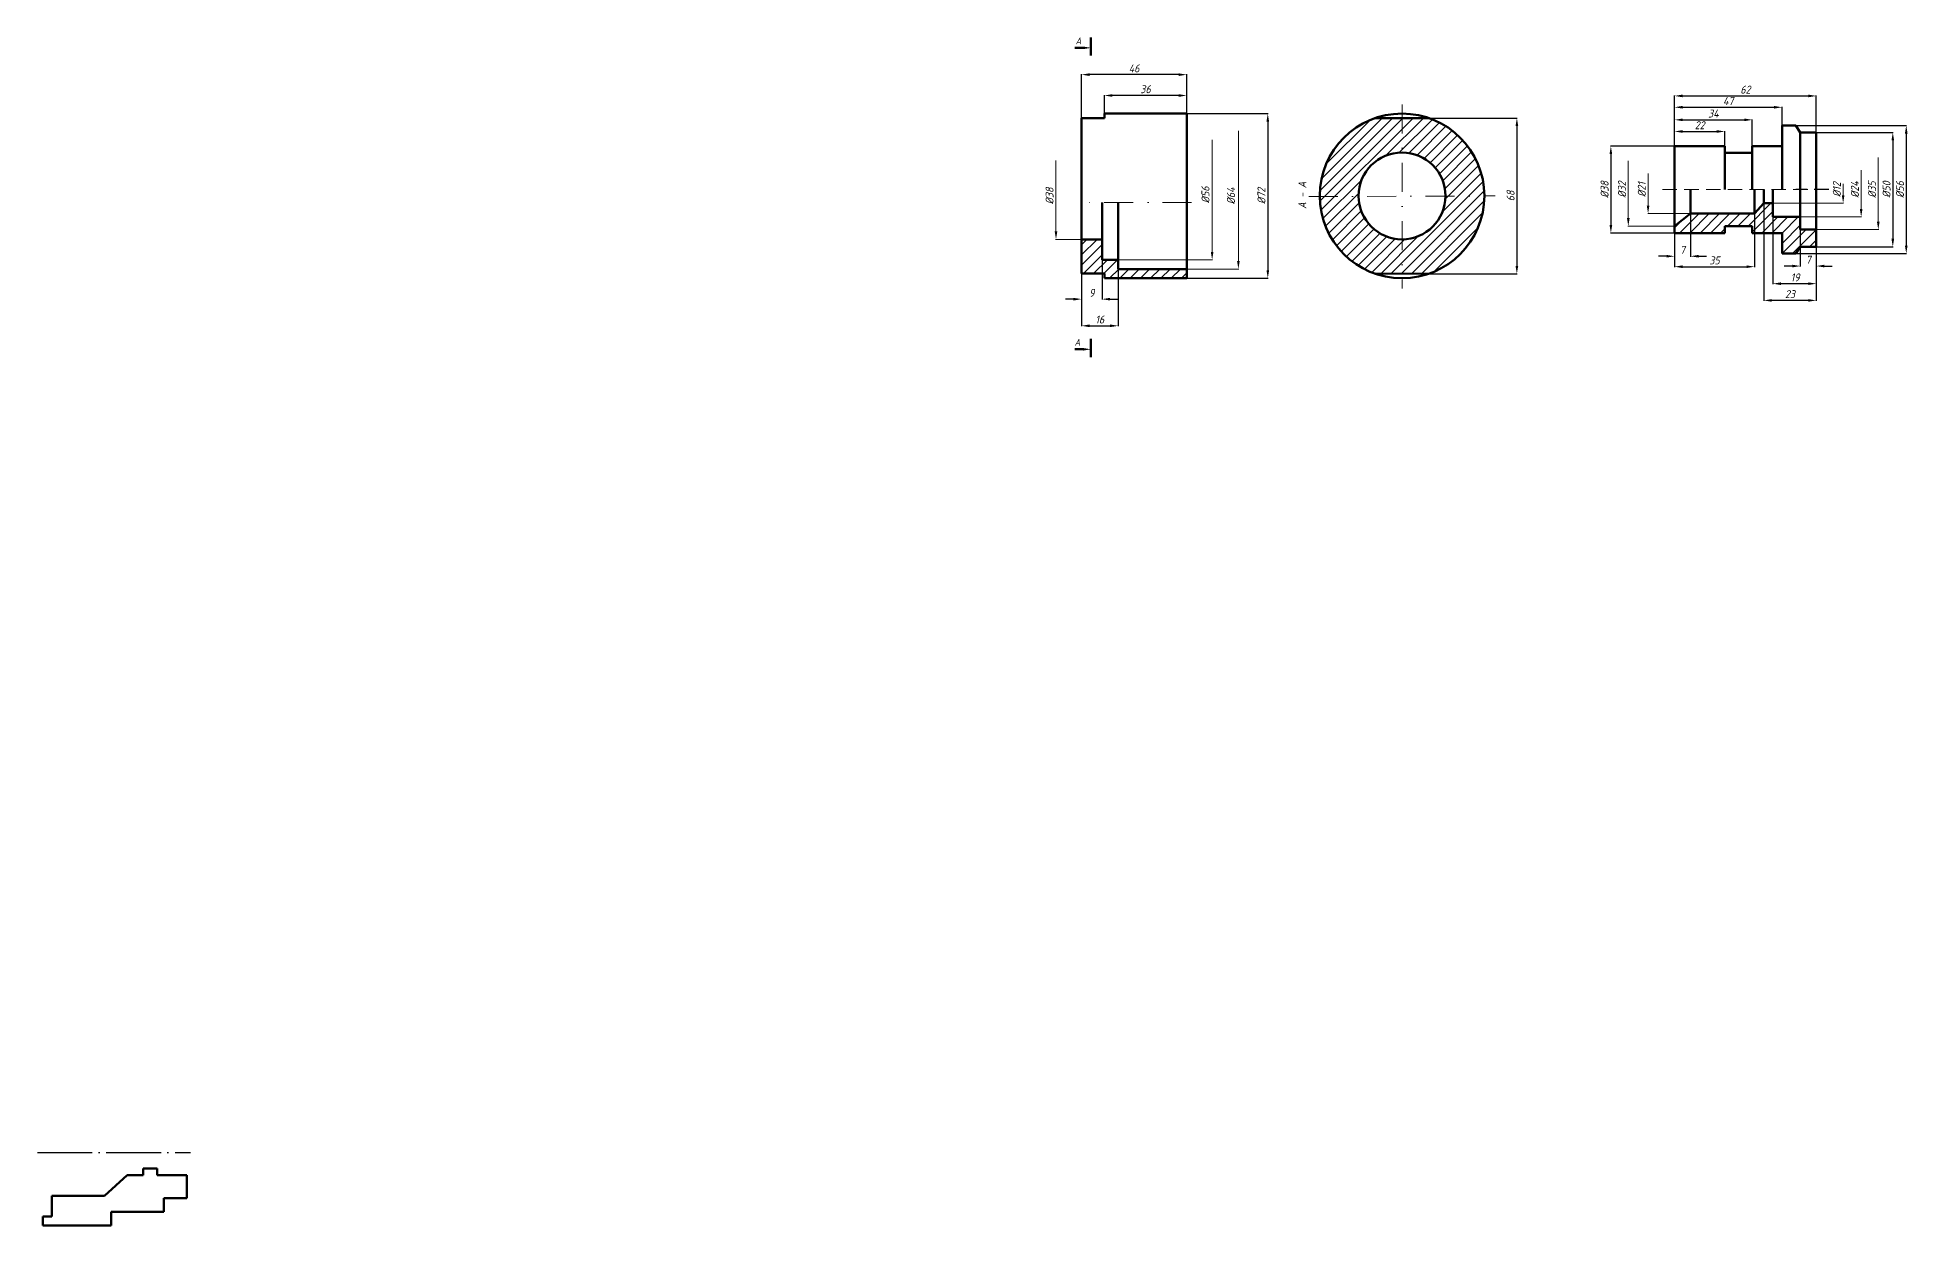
# Model space of a CAD drawing. Header units: millimetres. Extents: x 0 to 1653, y 0 to 1513.
# Drawn here: x 835 to 1653, y 685 to 1204 of the extents above; entities that cross this region are included whole.
import ezdxf

# ---------------------------------------------------------------- set-up
doc = ezdxf.new("R2010")
doc.units = ezdxf.units.MM
for name, pattern in [('ACAD_ISO04W100', [30, 24, -3, 0, -3]), ('штриховая2', [9.525, 6.35, -3.175]), ('штрихпунктирная', [25.4, 12.7, -6.35, 0, -6.35]), ('штрихпунктирная2', [12.7, 6.35, -3.175, 0, -3.175])]:
    doc.linetypes.add(name, pattern=pattern)
doc.styles.get("Standard").update_dxf_attribs({"font": 'isocpeui.ttf', "width": 0.9})
doc.dimstyles.get("Standard").update_dxf_attribs({"dimtxt": 3.5, "dimasz": 3.5, "dimexe": 0.18, "dimexo": 0.0625, "dimgap": 1, "dimtad": 1, "dimtoh": 1, "dimdec": 0, "dimzin": 0, "dimdsep": 46, "dimtxsty": 'Standard', "dimcen": 2.5, "dimadec": 0, "dimazin": 0, "dimtfac": 1, "dimtdec": 0, "dimtofl": 0, "dimtmove": 0, "dimatfit": 3, "dimfxl": 1, "dimtolj": 1, "dimtzin": 0, "dimarcsym": 0})

# ---------------------------------------------------------------- blocks, each defined once
blk = doc.blocks.new('*D30')
at = {"color": 0, "lineweight": -2, "transparency": 16777216}
for p, q in [((1550.85, 1156.75), (1550.85, 1163.27)), ((1554.35, 1163.09), (1569.35, 1163.09)), ((1572.85, 1156.75), (1572.85, 1163.27))]:
    blk.add_line(p, q, dxfattribs=at)
at = {"color": 0, "lineweight": 15, "transparency": 16777216}
for points in [[(1554.35, 1163.68), (1554.35, 1162.51), (1550.85, 1163.09)], [(1569.35, 1163.68), (1569.35, 1162.51), (1572.85, 1163.09)]]:
    blk.add_solid(points, dxfattribs=at)
at = {"layer": 'DEFPOINTS', "color": 0, "lineweight": 15, "transparency": 16777216}
for p in [(1572.85, 1163.09), (1550.85, 1156.69), (1572.85, 1156.69)]:
    blk.add_point(p, dxfattribs=at)
at = {"color": 0, "lineweight": 15, "transparency": 16777216, "insert": (1561.85, 1165.84), "char_height": 3.5, "attachment_point": 5}
blk.add_mtext('\\A1;22', dxfattribs=at)
blk = doc.blocks.new('*D31')
at = {"color": 0, "lineweight": -2, "transparency": 16777216}
for p, q in [((1550.85, 1156.75), (1550.85, 1168.37)), ((1554.35, 1168.19), (1581.35, 1168.19)), ((1584.85, 1153.75), (1584.85, 1168.37))]:
    blk.add_line(p, q, dxfattribs=at)
at = {"color": 0, "lineweight": 15, "transparency": 16777216}
for points in [[(1554.35, 1168.77), (1554.35, 1167.61), (1550.85, 1168.19)], [(1581.35, 1168.77), (1581.35, 1167.61), (1584.85, 1168.19)]]:
    blk.add_solid(points, dxfattribs=at)
at = {"layer": 'DEFPOINTS', "color": 0, "lineweight": 15, "transparency": 16777216}
for p in [(1584.85, 1168.19), (1550.85, 1156.69), (1584.85, 1153.69)]:
    blk.add_point(p, dxfattribs=at)
at = {"color": 0, "lineweight": 15, "transparency": 16777216, "insert": (1567.85, 1170.94), "char_height": 3.5, "attachment_point": 5}
blk.add_mtext('\\A1;34', dxfattribs=at)
blk = doc.blocks.new('*D32')
at = {"color": 0, "lineweight": -2, "transparency": 16777216}
for p, q in [((1550.85, 1156.75), (1550.85, 1173.87)), ((1554.35, 1173.69), (1594.35, 1173.69)), ((1597.85, 1156.75), (1597.85, 1173.87))]:
    blk.add_line(p, q, dxfattribs=at)
at = {"color": 0, "lineweight": 15, "transparency": 16777216}
for points in [[(1554.35, 1174.27), (1554.35, 1173.1), (1550.85, 1173.69)], [(1594.35, 1174.27), (1594.35, 1173.1), (1597.85, 1173.69)]]:
    blk.add_solid(points, dxfattribs=at)
at = {"layer": 'DEFPOINTS', "color": 0, "lineweight": 15, "transparency": 16777216}
for p in [(1597.85, 1173.69), (1550.85, 1156.69), (1597.85, 1156.69)]:
    blk.add_point(p, dxfattribs=at)
at = {"color": 0, "lineweight": 15, "transparency": 16777216, "insert": (1574.35, 1176.46), "char_height": 3.5, "attachment_point": 5}
blk.add_mtext('\\A1;47', dxfattribs=at)
blk = doc.blocks.new('*D33')
at = {"color": 0, "lineweight": -2, "transparency": 16777216}
for p, q in [((1550.85, 1156.75), (1550.85, 1178.83)), ((1554.35, 1178.65), (1609.35, 1178.65)), ((1612.85, 1162.75), (1612.85, 1178.83))]:
    blk.add_line(p, q, dxfattribs=at)
at = {"color": 0, "lineweight": 15, "transparency": 16777216}
for points in [[(1554.35, 1179.23), (1554.35, 1178.06), (1550.85, 1178.65)], [(1609.35, 1179.23), (1609.35, 1178.06), (1612.85, 1178.65)]]:
    blk.add_solid(points, dxfattribs=at)
at = {"layer": 'DEFPOINTS', "color": 0, "lineweight": 15, "transparency": 16777216}
for p in [(1612.85, 1178.65), (1612.85, 1162.69), (1550.85, 1156.69)]:
    blk.add_point(p, dxfattribs=at)
at = {"color": 0, "lineweight": 15, "transparency": 16777216, "insert": (1581.85, 1181.4), "char_height": 3.5, "attachment_point": 5}
blk.add_mtext('\\A1;62', dxfattribs=at)
blk = doc.blocks.new('*D34')
at = {"color": 0, "lineweight": -2, "transparency": 16777216}
for p, q in [((1550.79, 1156.69), (1522.84, 1156.69)), ((1523.02, 1153.19), (1523.02, 1122.19)), ((1550.79, 1118.69), (1522.84, 1118.69))]:
    blk.add_line(p, q, dxfattribs=at)
at = {"color": 0, "lineweight": 15, "transparency": 16777216}
for points in [[(1522.43, 1153.19), (1523.6, 1153.19), (1523.02, 1156.69)], [(1522.43, 1122.19), (1523.6, 1122.19), (1523.02, 1118.69)]]:
    blk.add_solid(points, dxfattribs=at)
at = {"layer": 'DEFPOINTS', "color": 0, "lineweight": 15, "transparency": 16777216}
for p in [(1550.85, 1156.69), (1523.02, 1118.69), (1550.85, 1118.69)]:
    blk.add_point(p, dxfattribs=at)
at = {"color": 0, "lineweight": 15, "transparency": 16777216, "insert": (1520.27, 1137.69), "char_height": 3.5, "attachment_point": 5, "rotation": 90}
blk.add_mtext('\\A1;%%C38', dxfattribs=at)
blk = doc.blocks.new('*D35')
at = {"color": 0, "lineweight": -2, "transparency": 16777216}
for p, q in [((1550.85, 1121.63), (1550.85, 1108.33)), ((1557.85, 1127.13), (1557.85, 1108.33)), ((1547.35, 1108.51), (1543.85, 1108.51)), ((1561.35, 1108.51), (1564.85, 1108.51))]:
    blk.add_line(p, q, dxfattribs=at)
at = {"color": 0, "lineweight": 15, "transparency": 16777216}
for points in [[(1547.35, 1109.1), (1547.35, 1107.93), (1550.85, 1108.51)], [(1561.35, 1109.1), (1561.35, 1107.93), (1557.85, 1108.51)]]:
    blk.add_solid(points, dxfattribs=at)
at = {"layer": 'DEFPOINTS', "color": 0, "lineweight": 15, "transparency": 16777216}
for p in [(1550.85, 1121.69), (1557.85, 1127.19), (1557.85, 1108.51)]:
    blk.add_point(p, dxfattribs=at)
at = {"color": 0, "lineweight": 15, "transparency": 16777216, "insert": (1554.35, 1111.28), "char_height": 3.5, "attachment_point": 5}
blk.add_mtext('\\A1;7', dxfattribs=at)
blk = doc.blocks.new('*D36')
at = {"color": 0, "lineweight": -2, "transparency": 16777216}
for p, q in [((1585.85, 1127.13), (1585.85, 1103.77)), ((1550.85, 1118.63), (1550.85, 1103.77)), ((1554.35, 1103.95), (1582.35, 1103.95))]:
    blk.add_line(p, q, dxfattribs=at)
at = {"color": 0, "lineweight": 15, "transparency": 16777216}
for points in [[(1554.35, 1104.54), (1554.35, 1103.37), (1550.85, 1103.95)], [(1582.35, 1104.54), (1582.35, 1103.37), (1585.85, 1103.95)]]:
    blk.add_solid(points, dxfattribs=at)
at = {"layer": 'DEFPOINTS', "color": 0, "lineweight": 15, "transparency": 16777216}
for p in [(1585.85, 1127.19), (1550.85, 1118.69), (1585.85, 1103.95)]:
    blk.add_point(p, dxfattribs=at)
at = {"color": 0, "lineweight": 15, "transparency": 16777216, "insert": (1568.35, 1106.7), "char_height": 3.5, "attachment_point": 5}
blk.add_mtext('\\A1;35', dxfattribs=at)
blk = doc.blocks.new('*D37')
at = {"color": 0, "lineweight": -2, "transparency": 16777216}
for p, q in [((1605.85, 1120.13), (1605.85, 1104.05)), ((1612.85, 1120.13), (1612.85, 1104.05)), ((1602.35, 1104.23), (1598.85, 1104.23)), ((1616.35, 1104.23), (1619.85, 1104.23))]:
    blk.add_line(p, q, dxfattribs=at)
at = {"color": 0, "lineweight": 15, "transparency": 16777216}
for points in [[(1602.35, 1104.81), (1602.35, 1103.64), (1605.85, 1104.23)], [(1616.35, 1104.81), (1616.35, 1103.64), (1612.85, 1104.23)]]:
    blk.add_solid(points, dxfattribs=at)
at = {"layer": 'DEFPOINTS', "color": 0, "lineweight": 15, "transparency": 16777216}
for p in [(1605.85, 1120.19), (1612.85, 1120.19), (1605.85, 1104.23)]:
    blk.add_point(p, dxfattribs=at)
at = {"color": 0, "lineweight": 15, "transparency": 16777216, "insert": (1609.35, 1107), "char_height": 3.5, "attachment_point": 5}
blk.add_mtext('\\A1;7', dxfattribs=at)
blk = doc.blocks.new('*D38')
at = {"color": 0, "lineweight": -2, "transparency": 16777216}
for p, q in [((1593.85, 1125.63), (1593.85, 1096.34)), ((1612.85, 1120.13), (1612.85, 1096.34)), ((1609.35, 1096.52), (1597.35, 1096.52))]:
    blk.add_line(p, q, dxfattribs=at)
at = {"color": 0, "lineweight": 15, "transparency": 16777216}
for points in [[(1597.35, 1097.11), (1597.35, 1095.94), (1593.85, 1096.52)], [(1609.35, 1097.11), (1609.35, 1095.94), (1612.85, 1096.52)]]:
    blk.add_solid(points, dxfattribs=at)
at = {"layer": 'DEFPOINTS', "color": 0, "lineweight": 15, "transparency": 16777216}
for p in [(1593.85, 1125.69), (1612.85, 1120.19), (1593.85, 1096.52)]:
    blk.add_point(p, dxfattribs=at)
at = {"color": 0, "lineweight": 15, "transparency": 16777216, "insert": (1603.61, 1099.27), "char_height": 3.5, "attachment_point": 5}
blk.add_mtext('\\A1;19', dxfattribs=at)
blk = doc.blocks.new('*D39')
at = {"color": 0, "lineweight": -2, "transparency": 16777216}
for p, q in [((1589.85, 1131.63), (1589.85, 1089.02)), ((1612.85, 1120.13), (1612.85, 1089.02)), ((1609.35, 1089.2), (1593.35, 1089.2))]:
    blk.add_line(p, q, dxfattribs=at)
at = {"color": 0, "lineweight": 15, "transparency": 16777216}
for points in [[(1593.35, 1089.78), (1593.35, 1088.62), (1589.85, 1089.2)], [(1609.35, 1089.78), (1609.35, 1088.62), (1612.85, 1089.2)]]:
    blk.add_solid(points, dxfattribs=at)
at = {"layer": 'DEFPOINTS', "color": 0, "lineweight": 15, "transparency": 16777216}
for p in [(1589.85, 1131.69), (1612.85, 1120.19), (1589.85, 1089.2)]:
    blk.add_point(p, dxfattribs=at)
at = {"color": 0, "lineweight": 15, "transparency": 16777216, "insert": (1601.35, 1091.95), "char_height": 3.5, "attachment_point": 5}
blk.add_mtext('\\A1;23', dxfattribs=at)
blk = doc.blocks.new('*D40')
at = {"color": 0, "lineweight": -2, "transparency": 16777216}
for p, q in [((1603.91, 1165.69), (1652.36, 1165.69)), ((1652.18, 1162.19), (1652.18, 1113.19)), ((1603.91, 1109.69), (1652.36, 1109.69))]:
    blk.add_line(p, q, dxfattribs=at)
at = {"color": 0, "lineweight": 15, "transparency": 16777216}
for points in [[(1651.6, 1162.19), (1652.77, 1162.19), (1652.18, 1165.69)], [(1651.6, 1113.19), (1652.77, 1113.19), (1652.18, 1109.69)]]:
    blk.add_solid(points, dxfattribs=at)
at = {"layer": 'DEFPOINTS', "color": 0, "lineweight": 15, "transparency": 16777216}
for p in [(1603.85, 1165.69), (1603.85, 1109.69), (1652.18, 1109.69)]:
    blk.add_point(p, dxfattribs=at)
at = {"color": 0, "lineweight": 15, "transparency": 16777216, "insert": (1649.43, 1137.69), "char_height": 3.5, "attachment_point": 5, "rotation": 90}
blk.add_mtext('\\A1;%%C56', dxfattribs=at)
blk = doc.blocks.new('*D41')
at = {"color": 0, "lineweight": -2, "transparency": 16777216}
for p, q in [((1612.91, 1162.69), (1646.48, 1162.69)), ((1646.3, 1159.19), (1646.3, 1116.19)), ((1612.91, 1112.69), (1646.48, 1112.69))]:
    blk.add_line(p, q, dxfattribs=at)
at = {"color": 0, "lineweight": 15, "transparency": 16777216}
for points in [[(1645.72, 1159.19), (1646.88, 1159.19), (1646.3, 1162.69)], [(1645.72, 1116.19), (1646.88, 1116.19), (1646.3, 1112.69)]]:
    blk.add_solid(points, dxfattribs=at)
at = {"layer": 'DEFPOINTS', "color": 0, "lineweight": 15, "transparency": 16777216}
for p in [(1612.85, 1162.69), (1612.85, 1112.69), (1646.3, 1112.69)]:
    blk.add_point(p, dxfattribs=at)
at = {"color": 0, "lineweight": 15, "transparency": 16777216, "insert": (1643.55, 1137.69), "char_height": 3.5, "attachment_point": 5, "rotation": 90}
blk.add_mtext('\\A1;%%C50', dxfattribs=at)
blk = doc.blocks.new('*D42')
at = {"color": 0, "lineweight": -2, "transparency": 16777216}
for p, q in [((1301.53, 1170.98), (1301.53, 1179.01)), ((1334.03, 1178.83), (1305.03, 1178.83)), ((1337.53, 1170.98), (1337.53, 1179.01))]:
    blk.add_line(p, q, dxfattribs=at)
at = {"color": 0, "lineweight": 15, "transparency": 16777216}
for points in [[(1305.03, 1179.41), (1305.03, 1178.24), (1301.53, 1178.83)], [(1334.03, 1179.41), (1334.03, 1178.24), (1337.53, 1178.83)]]:
    blk.add_solid(points, dxfattribs=at)
at = {"layer": 'DEFPOINTS', "color": 0, "lineweight": 15, "transparency": 16777216}
for p in [(1301.53, 1178.83), (1301.53, 1170.92), (1337.53, 1170.92)]:
    blk.add_point(p, dxfattribs=at)
at = {"color": 0, "lineweight": 15, "transparency": 16777216, "insert": (1319.53, 1181.58), "char_height": 3.5, "attachment_point": 5}
blk.add_mtext('\\A1;36', dxfattribs=at)
blk = doc.blocks.new('*D43')
at = {"color": 0, "lineweight": -2, "transparency": 16777216}
for p, q in [((1291.53, 1168.98), (1291.53, 1188.13)), ((1334.03, 1187.95), (1295.03, 1187.95)), ((1337.53, 1170.98), (1337.53, 1188.13))]:
    blk.add_line(p, q, dxfattribs=at)
at = {"color": 0, "lineweight": 15, "transparency": 16777216}
for points in [[(1295.03, 1188.54), (1295.03, 1187.37), (1291.53, 1187.95)], [(1334.03, 1188.54), (1334.03, 1187.37), (1337.53, 1187.95)]]:
    blk.add_solid(points, dxfattribs=at)
at = {"layer": 'DEFPOINTS', "color": 0, "lineweight": 15, "transparency": 16777216}
for p in [(1291.53, 1187.95), (1337.53, 1170.92), (1291.53, 1168.92)]:
    blk.add_point(p, dxfattribs=at)
at = {"color": 0, "lineweight": 15, "transparency": 16777216, "insert": (1314.53, 1190.7), "char_height": 3.5, "attachment_point": 5}
blk.add_mtext('\\A1;46', dxfattribs=at)
blk = doc.blocks.new('*D44')
at = {"color": 0, "lineweight": -2, "transparency": 16777216}
for p, q in [((1291.53, 1115.85), (1291.53, 1089.57)), ((1300.53, 1115.85), (1300.53, 1089.57)), ((1288.03, 1089.75), (1284.53, 1089.75)), ((1304.03, 1089.75), (1307.53, 1089.75))]:
    blk.add_line(p, q, dxfattribs=at)
at = {"color": 0, "lineweight": 15, "transparency": 16777216}
for points in [[(1288.03, 1090.33), (1288.03, 1089.16), (1291.53, 1089.75)], [(1304.03, 1090.33), (1304.03, 1089.16), (1300.53, 1089.75)]]:
    blk.add_solid(points, dxfattribs=at)
at = {"layer": 'DEFPOINTS', "color": 0, "lineweight": 15, "transparency": 16777216}
for p in [(1291.53, 1115.92), (1300.53, 1115.92), (1300.53, 1089.75)]:
    blk.add_point(p, dxfattribs=at)
at = {"color": 0, "lineweight": 15, "transparency": 16777216, "insert": (1296.03, 1092.5), "char_height": 3.5, "attachment_point": 5}
blk.add_mtext('\\A1;9', dxfattribs=at)
blk = doc.blocks.new('*D45')
at = {"color": 0, "lineweight": -2, "transparency": 16777216}
for p, q in [((1291.53, 1115.85), (1291.53, 1077.92)), ((1307.53, 1106.85), (1307.53, 1077.92)), ((1295.03, 1078.1), (1304.03, 1078.1))]:
    blk.add_line(p, q, dxfattribs=at)
at = {"color": 0, "lineweight": 15, "transparency": 16777216}
for points in [[(1295.03, 1078.69), (1295.03, 1077.52), (1291.53, 1078.1)], [(1304.03, 1078.69), (1304.03, 1077.52), (1307.53, 1078.1)]]:
    blk.add_solid(points, dxfattribs=at)
at = {"layer": 'DEFPOINTS', "color": 0, "lineweight": 15, "transparency": 16777216}
for p in [(1291.53, 1115.92), (1307.53, 1106.92), (1307.53, 1078.1)]:
    blk.add_point(p, dxfattribs=at)
at = {"color": 0, "lineweight": 15, "transparency": 16777216, "insert": (1299.53, 1080.85), "char_height": 3.5, "attachment_point": 5}
blk.add_mtext('\\A1;16', dxfattribs=at)
blk = doc.blocks.new('*D47')
at = {"color": 0, "lineweight": -2, "transparency": 16777216}
for p, q in [((1337.59, 1170.92), (1373.17, 1170.92)), ((1372.99, 1167.42), (1372.99, 1102.42)), ((1337.59, 1098.92), (1373.17, 1098.92))]:
    blk.add_line(p, q, dxfattribs=at)
at = {"color": 0, "lineweight": 15, "transparency": 16777216}
for points in [[(1372.41, 1167.42), (1373.57, 1167.42), (1372.99, 1170.92)], [(1372.41, 1102.42), (1373.57, 1102.42), (1372.99, 1098.92)]]:
    blk.add_solid(points, dxfattribs=at)
at = {"layer": 'DEFPOINTS', "color": 0, "lineweight": 15, "transparency": 16777216}
for p in [(1337.53, 1170.92), (1337.53, 1098.92), (1372.99, 1098.92)]:
    blk.add_point(p, dxfattribs=at)
at = {"color": 0, "lineweight": 15, "transparency": 16777216, "insert": (1370.22, 1134.92), "char_height": 3.5, "attachment_point": 5, "rotation": 90}
blk.add_mtext('\\A1;%%C72', dxfattribs=at)
blk = doc.blocks.new('*D62')
at = {"color": 0, "lineweight": -2, "transparency": 16777216}
for p, q in [((1443.38, 1168.99), (1482.09, 1168.99)), ((1481.91, 1165.49), (1481.91, 1104.32)), ((1443.3, 1100.82), (1482.09, 1100.82))]:
    blk.add_line(p, q, dxfattribs=at)
at = {"color": 0, "lineweight": 15, "transparency": 16777216}
for points in [[(1481.33, 1165.49), (1482.5, 1165.49), (1481.91, 1168.99)], [(1481.33, 1104.32), (1482.5, 1104.32), (1481.91, 1100.82)]]:
    blk.add_solid(points, dxfattribs=at)
at = {"layer": 'DEFPOINTS', "color": 0, "lineweight": 15, "transparency": 16777216}
for p in [(1443.32, 1168.99), (1443.23, 1100.82), (1481.91, 1100.82)]:
    blk.add_point(p, dxfattribs=at)
at = {"color": 0, "lineweight": 15, "transparency": 16777216, "insert": (1479.16, 1134.9), "char_height": 3.5, "attachment_point": 5, "rotation": 90}
blk.add_mtext('\\A1;68', dxfattribs=at)

msp = doc.modelspace()

# ---------------------------------------------------------------- hatches: boundary and pattern name
at = {"lineweight": 15}
h = msp.add_hatch(dxfattribs=at)
h.set_pattern_fill('ANSI31', color=256)
h.set_pattern_definition([(45, (832.2082, 218.885), (-2.245064, 2.245064), [])])
h.paths.add_polyline_path([(1395.693, 1134.917, 0.3194984), (1419.898, 1100.904), (1443.234, 1100.817, 0.3215536), (1467.693, 1134.917, 0.3208529), (1443.321, 1168.987), (1431.693, 1168.917), (1419.898, 1168.93, 0.319498)])
h.paths.add_polyline_path([(1450.693, 1134.917, -1), (1412.693, 1134.917, -1)], flags=16)
at = {"linetype": 'штрихпунктирная2'}
h = msp.add_hatch(dxfattribs=at)
h.set_pattern_fill('ANSI31', color=256)
h.set_pattern_definition([(45, (-256.6033, -996.2992), (-2.245064, 2.245064), [])])
h.paths.add_polyline_path([(1557.849, 1127.19), (1550.849, 1121.69), (1550.849, 1118.69), (1572.849, 1118.69), (1572.849, 1121.69), (1584.849, 1121.69), (1584.849, 1118.69), (1597.849, 1118.69), (1597.849, 1109.69), (1603.849, 1109.69), (1605.849, 1112.69), (1612.849, 1112.69), (1612.849, 1120.19), (1605.849, 1120.19), (1605.849, 1125.69), (1593.849, 1125.69), (1593.849, 1131.69), (1589.849, 1131.69), (1585.849, 1127.19)])
at = {"lineweight": 15}
h = msp.add_hatch(dxfattribs=at)
h.set_pattern_fill('ANSI31', color=256)
h.set_pattern_definition([(45, (-472.76, -403.7545), (-2.245064, 2.245064), [])])
h.paths.add_polyline_path([(1291.532, 1100.917), (1301.532, 1100.917), (1301.532, 1098.917), (1337.532, 1098.917), (1337.532, 1102.917), (1307.532, 1102.917), (1307.532, 1106.917), (1300.532, 1106.917), (1300.532, 1115.917), (1291.532, 1115.917)])

# ---------------------------------------------------------------- linework, layer by layer
at = {"lineweight": 50}
for p, q in [((1295.664, 1204.247), (1295.664, 1196.283)), ((1292.164, 1199.682), (1288.664, 1199.682)), ((1301.532, 1170.917), (1337.532, 1170.917)), ((1301.532, 1170.917), (1301.532, 1168.917)), ((1337.532, 1166.917), (1337.532, 1170.917)), ((1291.532, 1100.917), (1291.532, 1168.917)), ((1301.532, 1168.917), (1291.532, 1168.917)), ((1337.532, 1102.917), (1337.532, 1166.917)), ((1431.693, 1168.917), (1419.898, 1168.93)), ((1443.321, 1168.987), (1431.693, 1168.917)), ((1597.849, 1156.69), (1597.849, 1165.69)), ((1597.849, 1165.69), (1603.849, 1165.69)), ((1603.849, 1165.69), (1605.849, 1162.69)), ((1605.849, 1162.69), (1612.849, 1162.69)), ((1605.849, 1162.69), (1605.849, 1137.69)), ((1612.849, 1162.69), (1612.849, 1155.19)), ((1550.849, 1118.69), (1550.849, 1156.69)), ((1550.849, 1156.69), (1550.849, 1153.69)), ((1550.849, 1156.69), (1572.849, 1156.69)), ((1572.849, 1156.69), (1572.849, 1153.69)), ((1572.849, 1153.69), (1584.849, 1153.69)), ((1572.849, 1153.69), (1572.849, 1137.69)), ((1584.849, 1153.69), (1584.849, 1156.69)), ((1584.849, 1156.69), (1597.849, 1156.69)), ((1584.849, 1153.69), (1584.849, 1137.69)), ((1597.849, 1156.69), (1597.849, 1137.69)), ((1612.849, 1120.19), (1612.849, 1155.19)), ((1557.849, 1127.19), (1557.849, 1137.69)), ((1585.849, 1127.19), (1585.849, 1137.69)), ((1589.849, 1137.69), (1589.849, 1131.69)), ((1593.849, 1137.69), (1593.849, 1125.69)), ((1605.849, 1125.69), (1605.849, 1137.69)), ((1300.532, 1115.917), (1300.532, 1132.034)), ((1307.532, 1106.917), (1307.532, 1132.034)), ((1589.849, 1131.69), (1585.849, 1127.19)), ((1589.849, 1131.69), (1593.849, 1131.69)), ((1550.849, 1121.69), (1557.849, 1127.19)), ((1550.849, 1118.69), (1550.849, 1121.69)), ((1557.849, 1127.19), (1585.849, 1127.19)), ((1572.849, 1118.69), (1572.849, 1121.69)), ((1572.849, 1121.69), (1584.849, 1121.69)), ((1584.849, 1121.69), (1584.849, 1118.69)), ((1593.849, 1125.69), (1605.849, 1125.69)), ((1605.849, 1125.69), (1605.849, 1120.19)), ((1291.532, 1115.917), (1300.532, 1115.917)), ((1300.532, 1115.917), (1300.532, 1106.917)), ((1550.849, 1118.69), (1572.849, 1118.69)), ((1584.849, 1118.69), (1597.849, 1118.69)), ((1597.849, 1118.69), (1597.849, 1109.69)), ((1603.849, 1109.69), (1605.849, 1112.69)), ((1612.849, 1120.19), (1605.849, 1120.19)), ((1605.849, 1112.69), (1612.849, 1112.69)), ((1612.849, 1112.69), (1612.849, 1120.19)), ((1300.532, 1106.917), (1307.532, 1106.917)), ((1307.532, 1106.917), (1307.532, 1102.917)), ((1597.849, 1109.69), (1603.849, 1109.69)), ((1301.532, 1100.917), (1291.532, 1100.917)), ((1301.532, 1098.917), (1301.532, 1100.917)), ((1337.532, 1098.917), (1301.532, 1098.917)), ((1307.532, 1102.917), (1337.532, 1102.917)), ((1337.532, 1098.917), (1337.532, 1102.917)), ((1419.898, 1100.904), (1443.234, 1100.817)), ((1295.619, 1072.393), (1295.619, 1064.428)), ((1292.119, 1067.827), (1288.619, 1067.827)), ((864.272, 697.505), (874.272, 706.505)), ((874.272, 706.505), (881.272, 706.505)), ((881.272, 706.505), (881.272, 709.505)), ((881.272, 709.505), (887.272, 709.505)), ((887.272, 709.505), (887.272, 706.505)), ((900.272, 706.505), (887.272, 706.505)), ((900.272, 696.505), (900.272, 706.505)), ((841.272, 697.505), (864.272, 697.505)), ((841.272, 688.505), (841.272, 697.505)), ((890.272, 690.505), (890.272, 696.505)), ((890.272, 696.505), (900.272, 696.505)), ((837.272, 684.505), (837.272, 688.505)), ((837.272, 688.505), (841.272, 688.505)), ((867.272, 684.505), (867.272, 690.505)), ((867.272, 690.505), (890.272, 690.505)), ((837.272, 684.505), (867.272, 684.505))]:
    msp.add_line(p, q, dxfattribs=at)
at = {"linetype": 'штрихпунктирная', "lineweight": 15}
for p, q in [((1431.693, 1174.844), (1431.693, 1094.39)), ((1339.673, 1132.034), (1288.738, 1132.034)), ((1390.937, 1134.617), (1472.473, 1134.917))]:
    msp.add_line(p, q, dxfattribs=at)
at = {"lineweight": 15}
for p, q in [((1360.14, 1163.417), (1360.14, 1131.791)), ((1348.651, 1159.417), (1348.651, 1131.75)), ((1280.377, 1150.417), (1280.377, 1131.657)), ((1530.646, 1150.19), (1530.646, 1125.19)), ((1632.468, 1146.19), (1632.468, 1129.19)), ((1639.942, 1151.69), (1639.942, 1123.69)), ((1539.289, 1130.69), (1539.289, 1144.69)), ((1624.579, 1140.19), (1624.579, 1135.19)), ((1280.377, 1119.417), (1280.377, 1131.657)), ((1348.651, 1110.417), (1348.651, 1131.75)), ((1360.14, 1106.417), (1360.14, 1131.791)), ((1591.411, 1131.69), (1624.759, 1131.69)), ((1550.786, 1121.69), (1530.466, 1121.69)), ((1557.786, 1127.19), (1539.109, 1127.19)), ((1600.911, 1125.69), (1632.648, 1125.69)), ((1291.469, 1115.917), (1280.197, 1115.917)), ((1609.411, 1120.19), (1640.122, 1120.19)), ((1305.112, 1106.917), (1348.831, 1106.917)), ((1333.835, 1102.917), (1360.32, 1102.917))]:
    msp.add_line(p, q, dxfattribs=at)
at = {"linetype": 'штриховая2', "lineweight": 15}
msp.add_line((1545.571, 1137.69), (1618.334, 1137.69), dxfattribs=at)
at = {"linetype": 'штриховая2'}
msp.add_line((1618.334, 1137.69), (1603.849, 1137.69), dxfattribs=at)
at = {"linetype": 'ACAD_ISO04W100'}
msp.add_line((834.965, 716.505), (901.952, 716.505), dxfattribs=at)
at = {"lineweight": 50}
for radius in [36, 19]:
    msp.add_circle((1431.693, 1134.917), radius, dxfattribs=at)
for points in [[(1292.164, 1200.265), (1292.164, 1199.098), (1295.664, 1199.682)], [(1292.119, 1068.41), (1292.119, 1067.243), (1295.619, 1067.827)]]:
    msp.add_solid(points, dxfattribs=at)
at = {"lineweight": 15}
for points in [[(1538.706, 1130.69), (1539.873, 1130.69), (1539.289, 1127.19)], [(1623.996, 1135.19), (1625.163, 1135.19), (1624.579, 1131.69)], [(1631.884, 1129.19), (1633.051, 1129.19), (1632.468, 1125.69)], [(1530.063, 1125.19), (1531.23, 1125.19), (1530.646, 1121.69)], [(1639.359, 1123.69), (1640.525, 1123.69), (1639.942, 1120.19)], [(1279.793, 1119.417), (1280.96, 1119.417), (1280.377, 1115.917)], [(1348.068, 1110.417), (1349.234, 1110.417), (1348.651, 1106.917)], [(1359.557, 1106.417), (1360.723, 1106.417), (1360.14, 1102.917)]]:
    msp.add_solid(points, dxfattribs=at)

# ---------------------------------------------------------------- texts
at = {"lineweight": 50, "char_height": 3, "attachment_point": 1}
for insert in [(1288.964, 1204.253), (1288.484, 1072.323)]:
    msp.add_mtext_dynamic_manual_height_columns('A', width=4.0391, gutter_width=15, heights=[0], dxfattribs=dict(at, insert=insert))
at = {"lineweight": 15, "char_height": 3.5, "attachment_point": 5, "rotation": 90}
for s, insert in [('\\A1;%%C38', (1277.561, 1134.917)), ('\\A1;%%C56', (1345.74, 1135.378)), ('\\A1;%%C64', (1356.888, 1134.917)), ('\\A1;%%C32', (1527.896, 1137.69)), ('\\A1;%%C21', (1536.539, 1137.69)), ('\\A1;%%C12', (1621.829, 1137.69)), ('\\A1;%%C24', (1629.718, 1137.69)), ('\\A1;%%C35', (1637.192, 1137.69))]:
    msp.add_mtext(s, dxfattribs=dict(at, insert=insert))
at = {"lineweight": 15, "insert": (1386.317, 1129.258), "char_height": 3.5, "attachment_point": 1, "rotation": 90}
msp.add_mtext_dynamic_manual_height_columns('A - A', width=14.0808, gutter_width=15, heights=[0], dxfattribs=at)

# ---------------------------------------------------------------- dimensions: what is measured, and where the dimension line sits
at = {"lineweight": 15}
for base, p1, p2, picture, middle in [((1291.532, 1187.952), (1337.532, 1170.917), (1291.532, 1168.917), '*D43', (1314.532, 1187.952)), ((1301.532, 1178.828), (1337.532, 1170.917), (1301.532, 1170.917), '*D42', (1319.532, 1178.828)), ((1589.849, 1089.199), (1612.849, 1120.19), (1589.849, 1131.69), '*D39', (1601.349, 1089.199)), ((1593.849, 1096.523), (1612.849, 1120.19), (1593.849, 1125.69), '*D38', (1603.607, 1096.523)), ((1300.532, 1089.747), (1291.532, 1115.917), (1300.532, 1115.917), '*D44', (1296.032, 1089.747)), ((1307.532, 1078.105), (1291.532, 1115.917), (1307.532, 1106.917), '*D45', (1299.532, 1078.105)), ((1605.849, 1104.228), (1612.849, 1120.19), (1605.849, 1120.19), '*D37', (1609.349, 1104.228))]:
    dim = msp.add_linear_dim(base=base, p1=p1, p2=p2, dimstyle='Standard', dxfattribs=at)
    dim.commit()
    dim.dimension.update_dxf_attribs({"geometry": picture, "text_midpoint": middle, "dimtype": 160})
for base, p1, p2, picture, middle in [((1612.849, 1178.647), (1550.849, 1156.69), (1612.849, 1162.69), '*D33', (1581.849, 1181.397)), ((1597.849, 1173.687), (1550.849, 1156.69), (1597.849, 1156.69), '*D32', (1574.349, 1176.459)), ((1584.849, 1168.19), (1550.849, 1156.69), (1584.849, 1153.69), '*D31', (1567.849, 1170.94)), ((1572.849, 1163.095), (1550.849, 1156.69), (1572.849, 1156.69), '*D30', (1561.849, 1165.845)), ((1557.849, 1108.512), (1550.849, 1121.69), (1557.849, 1127.19), '*D35', (1554.349, 1111.285)), ((1585.849, 1103.953), (1550.849, 1118.69), (1585.849, 1127.19), '*D36', (1568.349, 1106.703))]:
    dim = msp.add_linear_dim(base=base, p1=p1, p2=p2, dimstyle='Standard', dxfattribs=at)
    dim.commit()
    dim.dimension.update_dxf_attribs({"geometry": picture, "text_midpoint": middle})
for base, p1, p2, picture, middle in [((1372.989, 1098.917), (1337.532, 1170.917), (1337.532, 1098.917), '*D47', (1372.989, 1134.917)), ((1652.184, 1109.69), (1603.849, 1165.69), (1603.849, 1109.69), '*D40', (1652.184, 1137.69)), ((1646.3, 1112.69), (1612.849, 1162.69), (1612.849, 1112.69), '*D41', (1646.3, 1137.69)), ((1523.016, 1118.69), (1550.849, 1156.69), (1550.849, 1118.69), '*D34', (1523.016, 1137.69))]:
    dim = msp.add_linear_dim(base=base, p1=p1, p2=p2, angle=90, text='%%C<>', dimstyle='Standard', dxfattribs=at)
    dim.commit()
    dim.dimension.update_dxf_attribs({"geometry": picture, "text_midpoint": middle, "dimtype": 160})
dim = msp.add_linear_dim(base=(1481.915, 1100.817), p1=(1443.321, 1168.987), p2=(1443.234, 1100.817), angle=90, dimstyle='Standard', dxfattribs=at)
dim.commit()
dim.dimension.update_dxf_attribs({"geometry": '*D62', "text_midpoint": (1479.165, 1134.902)})

doc.saveas('drawing.dxf')
